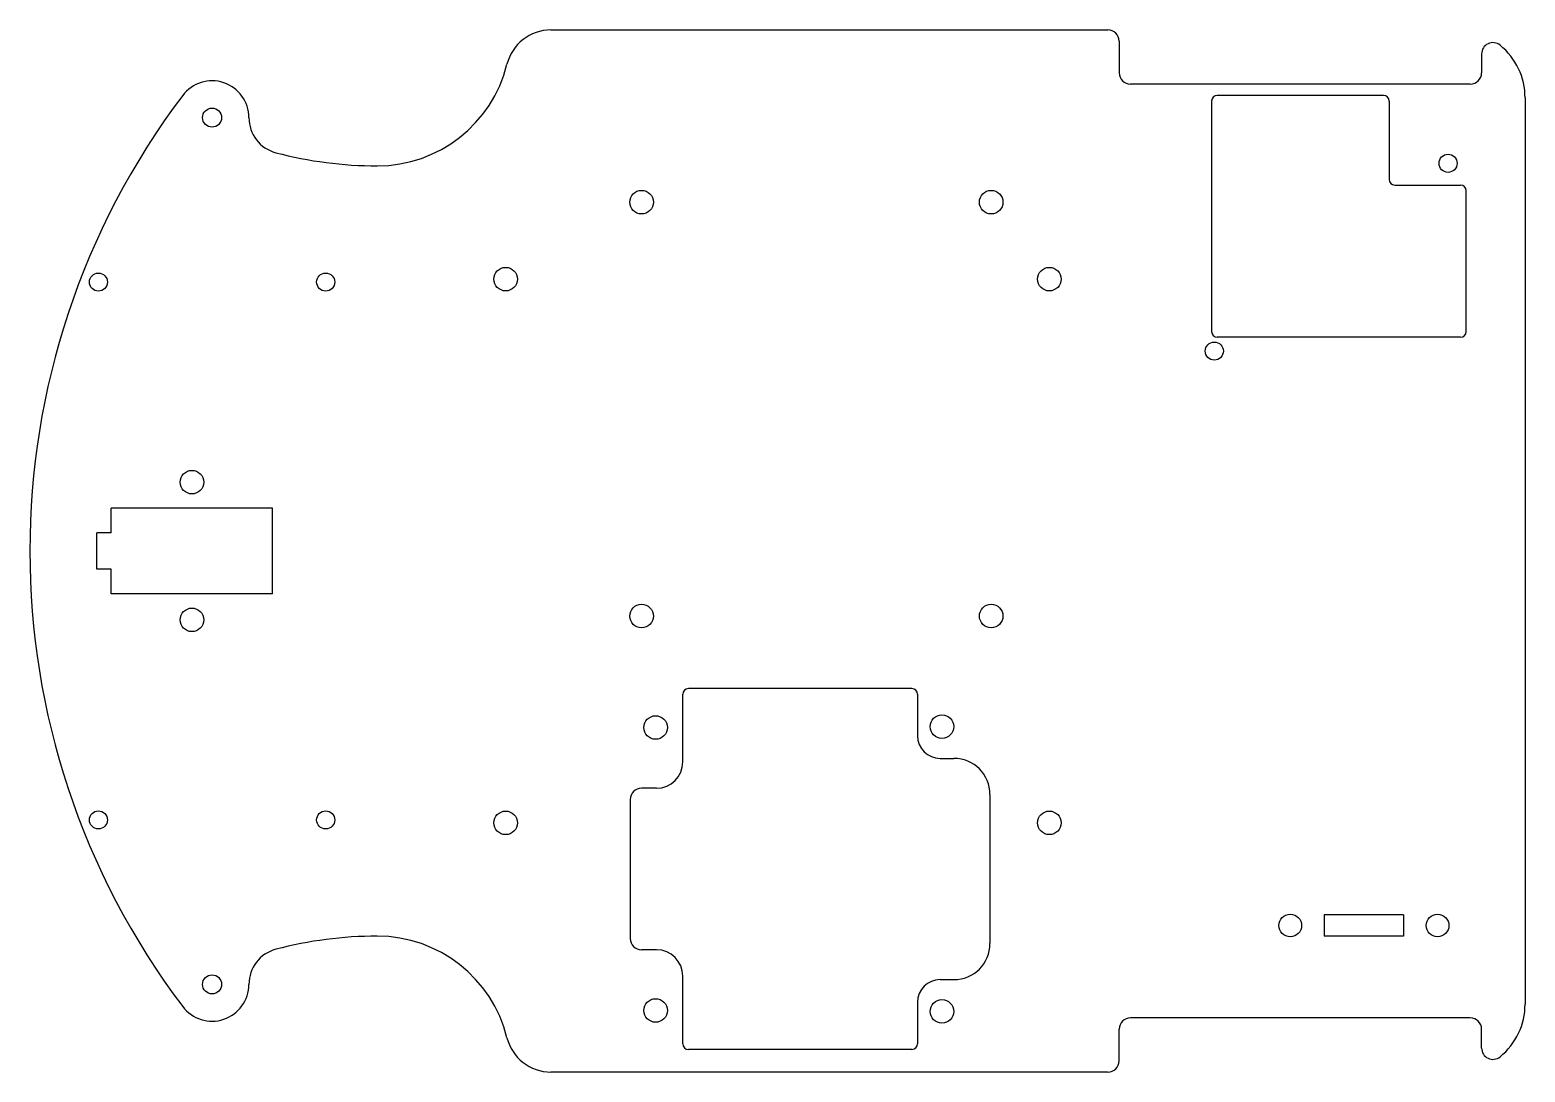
# Model space of a CAD drawing. Header units: inches. Extents: x -4.13 to 4.12, y -2.88 to 2.88.
import ezdxf

# ---------------------------------------------------------------- set-up
doc = ezdxf.new("R2010")
doc.units = ezdxf.units.IN
doc.header["$MEASUREMENT"] = 0

msp = doc.modelspace()

# ---------------------------------------------------------------- linework, layer by layer
at = {"color": 7, "linetype": 'Continuous', "lineweight": 25}
for p, q in [((-1.25, 2.875), (1.8225, 2.875)), ((1.885, 2.8125), (1.885, 2.638)), ((3.885, 2.7422), (3.885, 2.638)), ((3.8225, 2.5755), (1.9475, 2.5755)), ((2.395, 2.4817), (2.395, 1.2105)), ((3.3438, 2.513), (2.4263, 2.513)), ((3.375, 2.4817), (3.375, 2.0505)), ((4.125, 2.5), (4.125, -2.5)), ((3.4062, 2.0192), (3.7687, 2.0192)), ((3.8, 1.2105), (3.8, 1.988)), ((3.7687, 1.1792), (2.4263, 1.1792)), ((-2.786, 0.236), (-3.676, 0.236)), ((-3.676, 0.1), (-3.676, 0.236)), ((-2.786, -0.236), (-2.786, 0.236)), ((-3.676, 0.1), (-3.756, 0.1)), ((-3.756, -0.1), (-3.756, 0.1)), ((-3.676, -0.1), (-3.756, -0.1)), ((-3.676, -0.236), (-3.676, -0.1)), ((-2.786, -0.236), (-3.676, -0.236)), ((-0.5225, -1.164), (-0.5225, -0.7903)), ((0.7412, -0.759), (-0.4913, -0.759)), ((0.7725, -0.7903), (0.7725, -1.019)), ((0.8975, -1.144), (0.9725, -1.144)), ((-0.6675, -1.309), (-0.75, -1.309)), ((-0.8125, -1.3715), (-0.8125, -2.1375)), ((1.1725, -1.344), (1.1725, -2.165)), ((3.4546, -2.007), (3.0171, -2.007)), ((3.0171, -2.007), (3.0171, -2.125)), ((3.4546, -2.007), (3.4546, -2.125)), ((3.4546, -2.125), (3.0171, -2.125)), ((-0.6675, -2.2), (-0.75, -2.2)), ((-0.5225, -2.7188), (-0.5225, -2.345)), ((0.8975, -2.365), (0.9725, -2.365)), ((0.7725, -2.49), (0.7725, -2.7188)), ((1.885, -2.8125), (1.885, -2.638)), ((3.8225, -2.5755), (1.9475, -2.5755)), ((3.885, -2.7422), (3.885, -2.638)), ((0.7412, -2.75), (-0.4913, -2.75)), ((1.8225, -2.875), (-1.25, -2.875))]:
    msp.add_line(p, q, dxfattribs=at)
for centre, radius in [((-3.1199, 2.391), 0.0525), ((3.7, 2.139), 0.05), ((-0.75, 1.9245), 0.065), ((1.1791, 1.9245), 0.065), ((-3.7469, 1.4835), 0.05), ((-2.4929, 1.4835), 0.05), ((-1.5, 1.5), 0.065), ((1.5, 1.5), 0.065), ((2.41, 1.103), 0.05), ((-3.231, 0.38), 0.065), ((-3.231, -0.38), 0.065), ((-0.75, -0.359), 0.065), ((1.1791, -0.359), 0.065), ((0.9075, -0.969), 0.065), ((-0.6725, -0.974), 0.065), ((-3.7469, -1.4835), 0.05), ((-2.4929, -1.4835), 0.05), ((-1.5, -1.5), 0.065), ((1.5, -1.5), 0.065), ((2.8296, -2.066), 0.0625), ((3.6421, -2.066), 0.0625), ((-3.1199, -2.391), 0.0525), ((-0.6725, -2.535), 0.065), ((0.9075, -2.54), 0.065)]:
    msp.add_circle(centre, radius, dxfattribs=at)
for centre, radius, start, end in [((-1.25, 2.625), 0.25, 90, 166.08985), ((1.8225, 2.8125), 0.0625, 0, 90), ((3.9475, 2.7422), 0.0625, 50.80217, 180), ((3.75, 2.5), 0.375, 0, 50.80217), ((-2.2084, 2.8624), 0.7374, 270, 346.08985), ((-3.1199, 2.391), 0.2031, 0, 142.91726), ((1.9475, 2.638), 0.0625, 180, 270), ((3.8225, 2.638), 0.0625, 270, 0), ((0.0435, 0), 4.1685, 142.91726, 217.08274), ((2.4263, 2.4817), 0.0313, 90, 180), ((3.3438, 2.4817), 0.0313, 0, 90), ((-2.7168, 2.391), 0.2, 180, 255.20675), ((-2.2084, 4.3162), 2.1912, 255.20675, 270), ((3.4062, 2.0505), 0.0312, 180, 270), ((3.7687, 1.988), 0.0312, 0, 90), ((2.4263, 1.2105), 0.0312, 180, 270), ((3.7687, 1.2105), 0.0312, 270, 0), ((-0.4913, -0.7903), 0.0313, 90, 180), ((0.7412, -0.7903), 0.0313, 0, 90), ((0.8975, -1.019), 0.125, 180, 270), ((0.9725, -1.344), 0.2, 0, 90), ((-0.6675, -1.164), 0.145, 270, 0), ((-0.75, -1.3715), 0.0625, 90, 180), ((-2.2084, -4.3162), 2.1912, 90, 104.79325), ((-2.2084, -2.8624), 0.7374, 13.91015, 90), ((-0.75, -2.1375), 0.0625, 180, 270), ((-2.7168, -2.391), 0.2, 104.79325, 180), ((-0.6675, -2.345), 0.145, 0, 90), ((0.9725, -2.165), 0.2, 270, 0), ((-3.1199, -2.391), 0.2031, 217.08274, 0), ((0.8975, -2.49), 0.125, 90, 180), ((3.75, -2.5), 0.375, 309.19783, 0), ((1.9475, -2.638), 0.0625, 90, 180), ((3.8225, -2.638), 0.0625, 0, 90), ((-1.25, -2.625), 0.25, 193.91015, 270), ((-0.4913, -2.7188), 0.0313, 180, 270), ((0.7412, -2.7188), 0.0312, 270, 0), ((3.9475, -2.7422), 0.0625, 180, 309.19783), ((1.8225, -2.8125), 0.0625, 270, 0)]:
    msp.add_arc(centre, radius, start, end, dxfattribs=at)

doc.saveas('drawing.dxf')
